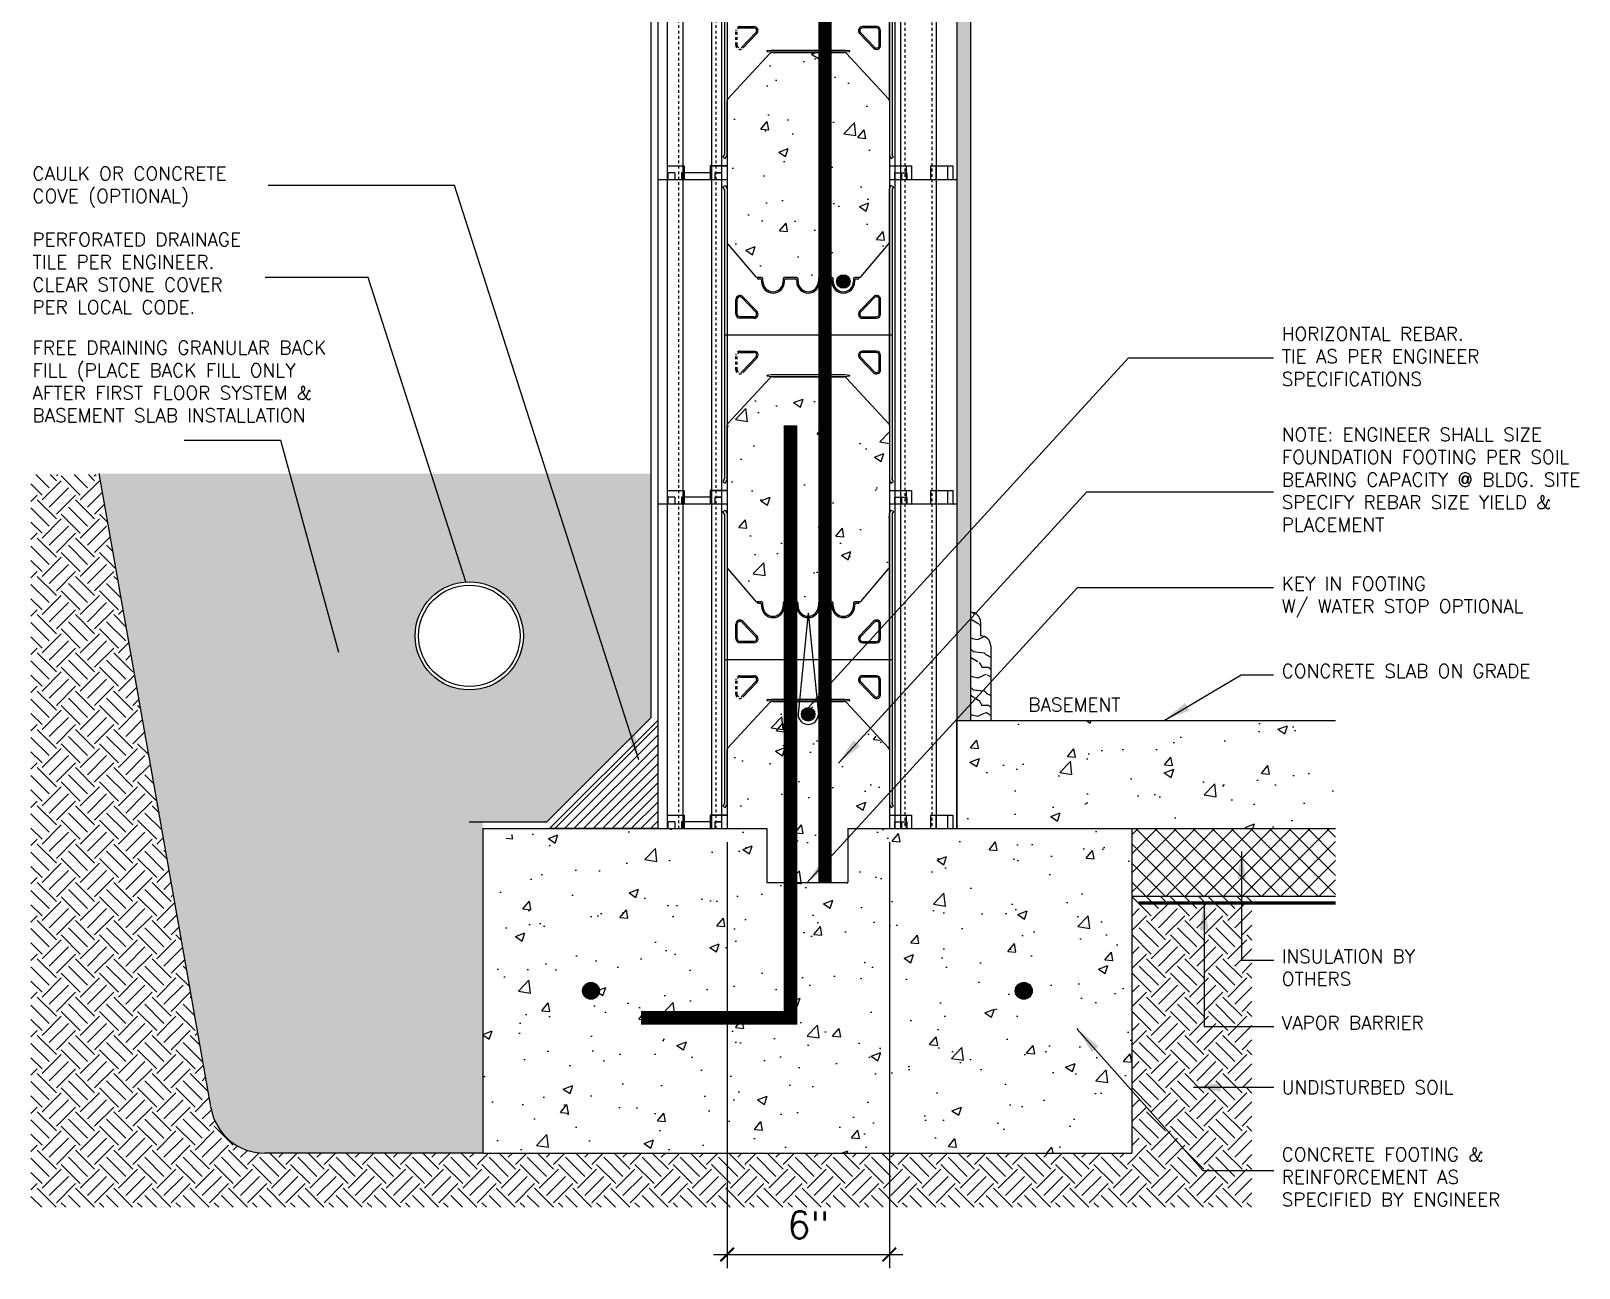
# Model space of a CAD drawing. Header units: inches. Extents: x 75.2 to 133.4, y -76 to 3.1.
# Drawn here: x 76.2 to 133.4, y -76 to -30.2 of the extents above; entities that cross this region are included whole.
import ezdxf

# ---------------------------------------------------------------- set-up
doc = ezdxf.new("R2010")
doc.units = ezdxf.units.IN
doc.header["$MEASUREMENT"] = 0
doc.linetypes.add('DASHED2', pattern=[0.375, 0.25, -0.125])
for name, color, linetype in [('LAYER 12', 12, 'Continuous'), ('LAYER 13', 13, 'Continuous'), ('LAYER 3', 3, 'Continuous'), ('LAYER 5', 5, 'Continuous'), ('LAYER 7', 7, 'Continuous'), ('LAYER 8', 8, 'Continuous'), ('LAYER 9', 9, 'Continuous')]:
    doc.layers.add(name, color=color, linetype=linetype)
doc.styles.add('NOTES', font='simplex.shx', dxfattribs={"height": 1})
doc.dimstyles.new('DIM-18$0', dxfattribs={"dimscale": 8, "dimtxt": 1, "dimasz": 0.125, "dimexe": 0.1875, "dimexo": 0.0625, "dimgap": 0.0625, "dimtad": 1, "dimdec": 4, "dimzin": 3, "dimdsep": 46, "dimlunit": 4, "dimtxsty": 'NOTES', "dimblk1": 'ARCHTICK', "dimblk2": 'ARCHTICK', "dimsah": 1, "dimcen": 0.0625, "dimclrd": 256, "dimclre": 256, "dimclrt": 7, "dimadec": 0, "dimazin": 0, "dimtfac": 1, "dimtdec": 4, "dimtofl": 0, "dimtmove": 0, "dimatfit": 3, "dimldrblk": 'ARCHTICK', "dimfxl": 1, "dimfrac": 2, "dimtolj": 1, "dimtzin": 0, "dimarcsym": 0})
doc.dimstyles.new('DIM-18$7', dxfattribs={"dimscale": 8, "dimtxt": 0.09375, "dimasz": 0.125, "dimexe": 0.1875, "dimexo": 0.0625, "dimgap": 0.0625, "dimtad": 0, "dimtih": 1, "dimtoh": 1, "dimdec": 4, "dimzin": 3, "dimdsep": 46, "dimlunit": 4, "dimtxsty": 'NOTES', "dimcen": 0.0625, "dimadec": 0, "dimazin": 0, "dimtfac": 1, "dimtdec": 4, "dimtofl": 0, "dimtmove": 0, "dimatfit": 3, "dimfxl": 1, "dimfrac": 2, "dimtolj": 1, "dimtzin": 0, "dimarcsym": 0})
pattern_1 = [(50, (96.9438, 0), (3.5863, -0.31376), [0.375, -4.125]), (355, (96.9438, 0), (-0.69376, 3.76096), [0.3, -3.3]), (100.4514, (97.2426, -0.026), (2.89255, 3.4472), [0.3187, -3.50571]), (46.184, (96.944, 1), (5.3362, -0.8276), [0.5625, -6.1875]), (96.6356, (97.3885, 0.931), (4.6733, 4.8706), [0.47805, -5.25856]), (351.184, (96.944, 1), (4.6733, 4.8706), [0.45, -4.95]), (21, (97.4438, 0.75), (2.98454, -2.0131), [0.375, -4.125]), (326, (97.4438, 0.75), (1.21658, 3.62575), [0.3, -3.3]), (71.4514, (97.6925, 0.5822), (4.20111, 1.61265), [0.3187, -3.50571]), (37.5, (96.9438, 0), (0.0608, 1.66447), [0, -3.26, 0, -3.35, 0, -3.3125]), (7.5, (96.9438, 0), (1.315348, 1.97206), [0, -1.91, 0, -3.185, 0, -1.2625]), (327.5, (95.8288, 0), (2.669112, -0.112774), [0, -1.25, 0, -3.9, 0, -5.175]), (317.5, (95.3288, 0), (2.91593, 0.500525), [0, -1.625, 0, -2.59, 0, -3.675])]

# ---------------------------------------------------------------- blocks, each defined once
blk = doc.blocks.new('A$C262E59E6')
at = {"layer": 'LAYER 12'}
for p, q in [((0.35, 12.5), (0.975, 12.5)), ((0.35, 12.5), (0.35, 0)), ((0.35, 12.5), (0.975, 12.5)), ((0.35, 12.5), (0.35, 12)), ((0.925, 12.5), (0.925, 0)), ((0.975, 12.5), (0.975, 12)), ((0.975, 12.5), (0.975, 12)), ((1.937, 12.5), (1.937, 12)), ((1.937, 12.5), (2.562, 12.5)), ((1.937, 12.5), (1.937, 12)), ((1.937, 12.5), (2.562, 12.5)), ((1.987, 12.5), (1.987, 0)), ((2.112, 12.25), (2.112, 12)), ((2.112, 12.25), (2.362, 12.25)), ((2.362, 12.25), (2.362, 0)), ((2.562, 12.5), (2.562, 12)), ((8.562, 12.5), (9.187, 12.5)), ((8.562, 12.5), (8.562, 12)), ((8.562, 12.5), (9.187, 12.5)), ((8.762, 12.25), (8.762, 0)), ((8.762, 12.25), (9.012, 12.25)), ((8.762, 12.25), (8.762, 12)), ((8.762, 12.25), (9.012, 12.25)), ((9.012, 12.25), (9.012, 12)), ((9.012, 12.25), (9.012, 12)), ((9.187, 12.5), (9.187, 12)), ((9.187, 12.5), (9.187, 12)), ((10.087, 12.5), (10.087, 12)), ((10.087, 12.5), (10.712, 12.5)), ((10.087, 12.5), (10.087, 12)), ((10.087, 12.5), (10.712, 12.5)), ((10.712, 12.5), (10.712, 12)), ((10.712, 12.5), (10.712, 12)), ((2.41, 11.727), (2.497, 11.777)), ((2.456, 11.648), (2.41, 11.727)), ((2.462, 11.625), (2.462, 0.927)), ((2.462, 11.586), (2.462, 11.623)), ((2.497, 11.777), (2.556, 11.675)), ((2.562, 11.65), (2.562, 9.67)), ((8.562, 9.67), (8.562, 11.65)), ((8.569, 11.675), (8.628, 11.777)), ((8.628, 11.777), (8.715, 11.727)), ((8.662, 11.625), (8.662, 0.927)), ((8.662, 11.623), (8.662, 11.586)), ((8.715, 11.727), (8.669, 11.648)), ((8.977, 12), (8.977, 0)), ((10.297, 12), (10.297, 0)), ((2.562, 9.67), (2.562, 2.909)), ((2.59, 9.601), (3.608, 8.411)), ((7.517, 8.411), (8.535, 9.601)), ((8.562, 2.909), (8.562, 9.67)), ((3.68, 8.38), (3.687, 8.38)), ((3.837, 8.38), (3.68, 8.38)), ((3.687, 8.38), (3.687, 8.33)), ((3.687, 8.33), (3.787, 8.33)), ((3.837, 8.28), (3.837, 8.225)), ((3.887, 8.225), (3.887, 8.33)), ((4.637, 8.33), (4.637, 8.225)), ((5.137, 8.38), (4.687, 8.38)), ((4.687, 8.225), (4.687, 8.28)), ((4.737, 8.33), (5.087, 8.33)), ((5.137, 8.28), (5.137, 8.225)), ((5.187, 8.225), (5.187, 8.33)), ((5.937, 8.33), (5.937, 8.225)), ((6.437, 8.38), (5.987, 8.38)), ((5.987, 8.225), (5.987, 8.28)), ((6.037, 8.33), (6.387, 8.33)), ((6.437, 8.28), (6.437, 8.225)), ((6.487, 8.225), (6.487, 8.33)), ((7.237, 8.33), (7.237, 8.225)), ((7.445, 8.38), (7.287, 8.38)), ((7.287, 8.225), (7.287, 8.28)), ((7.337, 8.33), (7.437, 8.33)), ((7.437, 8.33), (7.437, 8.38)), ((7.437, 8.38), (7.445, 8.38)), ((2.887, 7.02), (2.887, 7.561)), ((2.937, 7.02), (2.937, 7.561)), ((3.11, 7.63), (3.629, 7.089)), ((3.146, 7.665), (3.665, 7.124)), ((7.979, 7.665), (7.46, 7.124)), ((8.015, 7.63), (7.496, 7.089)), ((8.187, 7.02), (8.187, 7.561)), ((8.237, 7.02), (8.237, 7.561)), ((3.557, 6.92), (3.037, 6.92)), ((3.557, 6.87), (3.037, 6.87)), ((7.568, 6.92), (8.087, 6.92)), ((7.568, 6.87), (8.087, 6.87)), ((2.462, 6.25), (8.662, 6.25)), ((3.037, 5.65), (3.557, 5.65)), ((3.037, 5.6), (3.557, 5.6)), ((3.629, 5.431), (3.11, 4.89)), ((3.665, 5.396), (3.146, 4.855)), ((7.46, 5.396), (7.979, 4.855)), ((7.496, 5.431), (8.015, 4.89)), ((8.087, 5.65), (7.568, 5.65)), ((8.087, 5.6), (7.568, 5.6)), ((8.187, 4.959), (8.187, 5.5)), ((8.237, 4.959), (8.237, 5.5)), ((2.592, 2.979), (4.144, 4.656)), ((4.192, 4.77), (4.036, 4.755)), ((4.036, 4.735), (4.192, 4.72)), ((5.562, 4.77), (4.192, 4.77)), ((4.192, 4.72), (5.562, 4.72)), ((4.25, 4.7), (5.562, 4.7)), ((6.933, 4.77), (5.562, 4.77)), ((5.562, 4.72), (6.933, 4.72)), ((5.562, 4.7), (6.875, 4.7)), ((7.089, 4.755), (6.933, 4.77)), ((6.933, 4.72), (7.089, 4.735)), ((6.981, 4.656), (8.533, 2.979)), ((2.562, 0.9), (2.562, 2.909)), ((8.562, 2.909), (8.562, 0.9)), ((2.456, 0.902), (2.41, 0.823)), ((2.41, 0.823), (2.497, 0.773)), ((2.462, 0.964), (2.462, 0.927)), ((2.497, 0.773), (2.556, 0.875)), ((8.569, 0.875), (8.628, 0.773)), ((8.628, 0.773), (8.715, 0.823)), ((8.662, 0.927), (8.662, 0.964)), ((8.715, 0.823), (8.669, 0.902)), ((0.35, 0.5), (0.975, 0.5)), ((0.35, 0.5), (0.975, 0.5)), ((0.35, 0.5), (0.35, 0)), ((0.35, 0.5), (0.975, 0.5)), ((0.35, 0.5), (0.35, 0)), ((0.35, 0.5), (0.975, 0.5)), ((0.35, 0.5), (0.975, 0.5)), ((0.35, 0.5), (0.975, 0.5)), ((0.35, 0.5), (0.975, 0.5)), ((0.35, 0.5), (0.35, 0)), ((0.35, 0.5), (0.975, 0.5)), ((0.35, 0.5), (0.35, 0)), ((0.35, 0.5), (0.975, 0.5)), ((0.35, 0.5), (0.975, 0.5)), ((0.35, 0.5), (0.975, 0.5)), ((0.35, 0.5), (0.975, 0.5)), ((0.35, 0.5), (0.35, 0)), ((0.35, 0.5), (0.975, 0.5)), ((0.35, 0.5), (0.975, 0.5)), ((0.35, 0.5), (0.975, 0.5)), ((0.35, 0.5), (0.975, 0.5)), ((0.35, 0.5), (0.35, 0)), ((0.35, 0.5), (0.975, 0.5)), ((0.35, 0.5), (0.975, 0.5)), ((0.35, 0.5), (0.975, 0.5)), ((0.35, 0.5), (0.35, 0)), ((0.35, 0.5), (0.975, 0.5)), ((0.35, 0.5), (0.35, 0)), ((0.35, 0.5), (0.35, 0)), ((0.375, 0.25), (0.375, 0)), ((0.625, 0.25), (0.375, 0.25)), ((0.375, 0.25), (0.375, 0)), ((0.625, 0.25), (0.375, 0.25)), ((0.375, 0.25), (0.375, 0)), ((0.625, 0.25), (0.375, 0.25)), ((0.625, 0.25), (0.625, 0)), ((0.625, 0.25), (0.625, 0)), ((0.625, 0.25), (0.625, 0)), ((1.937, 0.25), (0.875, 0.25)), ((0.875, 0.25), (0.875, 0)), ((1.937, 0.25), (0.875, 0.25)), ((0.875, 0.25), (0.875, 0)), ((1.937, 0.25), (0.875, 0.25)), ((0.875, 0.25), (0.875, 0)), ((0.975, 0.5), (0.975, 0)), ((0.975, 0.5), (0.975, 0)), ((0.975, 0.5), (0.975, 0)), ((0.975, 0.5), (0.975, 0)), ((0.975, 0.5), (0.975, 0)), ((0.975, 0.5), (0.975, 0)), ((0.975, 0.5), (0.975, 0)), ((0.975, 0.5), (0.975, 0)), ((0.975, 0.5), (0.975, 0)), ((0.975, 0.5), (0.975, 0)), ((0.975, 0.5), (0.975, 0)), ((0.975, 0.5), (0.975, 0)), ((0.975, 0.5), (0.975, 0)), ((0.975, 0.5), (0.975, 0)), ((0.975, 0.5), (0.975, 0)), ((0.975, 0.5), (0.975, 0)), ((0.975, 0.5), (0.975, 0)), ((0.975, 0.5), (0.975, 0)), ((0.975, 0.5), (0.975, 0)), ((0.975, 0.5), (0.975, 0)), ((1.937, 0.5), (1.937, 0)), ((1.937, 0.5), (2.562, 0.5)), ((1.937, 0.5), (1.937, 0)), ((1.937, 0.5), (2.562, 0.5)), ((1.937, 0.5), (1.937, 0)), ((1.937, 0.5), (2.562, 0.5)), ((1.937, 0.5), (1.937, 0)), ((1.937, 0.5), (2.562, 0.5)), ((1.937, 0.5), (1.937, 0)), ((1.937, 0.5), (2.562, 0.5)), ((1.937, 0.5), (1.937, 0)), ((1.937, 0.5), (2.562, 0.5)), ((1.937, 0.5), (1.937, 0)), ((1.937, 0.5), (2.562, 0.5)), ((1.937, 0.5), (1.937, 0)), ((2.562, 0.5), (1.937, 0.5)), ((1.937, 0.5), (1.937, 0)), ((1.937, 0.5), (2.562, 0.5)), ((1.937, 0.5), (1.937, 0)), ((1.937, 0.5), (2.562, 0.5)), ((1.937, 0.5), (1.937, 0)), ((1.937, 0.5), (2.562, 0.5)), ((1.937, 0.5), (1.937, 0)), ((1.937, 0.5), (2.562, 0.5)), ((1.937, 0.5), (1.937, 0)), ((1.937, 0.5), (2.562, 0.5)), ((1.937, 0.5), (1.937, 0)), ((1.937, 0.5), (2.562, 0.5)), ((1.937, 0.5), (1.937, 0)), ((1.937, 0.5), (2.562, 0.5)), ((1.937, 0.5), (1.937, 0)), ((1.937, 0.5), (2.562, 0.5)), ((1.937, 0.5), (1.937, 0)), ((1.937, 0.5), (2.562, 0.5)), ((1.937, 0.5), (1.937, 0)), ((1.937, 0.5), (2.562, 0.5)), ((1.937, 0.5), (1.937, 0)), ((2.562, 0.5), (1.937, 0.5)), ((1.937, 0.5), (1.937, 0)), ((1.937, 0.5), (2.562, 0.5)), ((1.937, 0.5), (1.937, 0)), ((1.937, 0.5), (2.562, 0.5)), ((1.937, 0.5), (1.937, 0)), ((2.562, 0.5), (1.937, 0.5)), ((1.937, 0.5), (1.937, 0)), ((1.937, 0.5), (2.562, 0.5)), ((2.112, 0.25), (2.112, 0)), ((2.112, 0.25), (2.362, 0.25)), ((2.112, 0.25), (2.112, 0)), ((2.112, 0.25), (2.362, 0.25)), ((2.112, 0.25), (2.112, 0)), ((2.112, 0.25), (2.362, 0.25)), ((2.112, 0.25), (2.112, 0)), ((2.362, 0.25), (2.112, 0.25)), ((2.112, 0.25), (2.112, 0)), ((2.112, 0.25), (2.362, 0.25)), ((2.112, 0.25), (2.112, 0)), ((2.112, 0.25), (2.362, 0.25)), ((2.112, 0.25), (2.112, 0)), ((2.112, 0.25), (2.362, 0.25)), ((2.112, 0.25), (2.112, 0)), ((2.112, 0.25), (2.362, 0.25)), ((2.112, 0.25), (2.112, 0)), ((2.112, 0.25), (2.362, 0.25)), ((2.112, 0.25), (2.112, 0)), ((2.362, 0.25), (2.112, 0.25)), ((2.112, 0.25), (2.112, 0)), ((2.112, 0.25), (2.362, 0.25)), ((2.112, 0.25), (2.112, 0)), ((2.362, 0.25), (2.112, 0.25)), ((2.362, 0.25), (2.362, 0)), ((2.362, 0.25), (2.362, 0)), ((2.362, 0.25), (2.362, 0)), ((2.562, 0.5), (2.562, 0)), ((2.562, 0.5), (2.562, 0)), ((2.562, 0.5), (2.562, 0)), ((2.562, 0.5), (2.562, 0)), ((2.562, 0.5), (2.562, 0)), ((2.562, 0.5), (2.562, 0)), ((2.562, 0.5), (2.562, 0)), ((2.562, 0.5), (2.562, 0)), ((2.562, 0.5), (2.562, 0)), ((2.562, 0.5), (2.562, 0)), ((2.562, 0.5), (2.562, 0)), ((8.562, 0.5), (9.183, 0.5)), ((8.562, 0.5), (9.183, 0.5)), ((8.562, 0.5), (9.183, 0.5)), ((8.758, 0.25), (8.758, 0)), ((8.758, 0.25), (9.008, 0.25)), ((8.758, 0.25), (9.008, 0.25)), ((8.758, 0.25), (8.758, 0)), ((8.758, 0.25), (9.008, 0.25)), ((8.762, 0.5), (8.762, 0)), ((8.762, 0.5), (9.387, 0.5)), ((8.962, 0.25), (9.212, 0.25)), ((9.008, 0.25), (9.008, 0)), ((9.008, 0.25), (9.008, 0)), ((9.008, 0.25), (9.008, 0)), ((9.183, 0.5), (9.183, 0)), ((9.183, 0.5), (9.183, 0)), ((9.183, 0.5), (9.183, 0)), ((9.212, 0.25), (9.212, 0)), ((9.387, 0.5), (9.387, 0)), ((10.083, 0.5), (10.083, 0)), ((10.083, 0.5), (10.708, 0.5)), ((10.083, 0.5), (10.083, 0)), ((10.083, 0.5), (10.708, 0.5)), ((10.083, 0.5), (10.083, 0)), ((10.083, 0.5), (10.708, 0.5)), ((10.287, 0.5), (10.287, 0)), ((10.287, 0.5), (10.912, 0.5)), ((10.708, 0.5), (10.708, 0)), ((10.708, 0.5), (10.708, 0)), ((10.708, 0.5), (10.708, 0)), ((10.912, 0.5), (10.912, 0))]:
    blk.add_line(p, q, dxfattribs=at)
at = {"layer": 'LAYER 12', "linetype": 'DASHED2', "ltscale": 0.15}
for p, q in [((0.765, 12.5), (0.765, 0)), ((2.147, 12.5), (2.147, 0)), ((9.137, 12), (9.137, 0)), ((10.137, 12), (10.137, 0)), ((2.887, 4.959), (2.887, 5.5)), ((2.937, 4.959), (2.937, 5.5))]:
    blk.add_line(p, q, dxfattribs=at)
at = {"layer": 'LAYER 12'}
for centre, radius, start, end in [((2.412, 11.623), 0.05, 0, 30), ((2.512, 11.65), 0.05, 0, 30), ((8.612, 11.65), 0.05, 150, 180), ((8.712, 11.623), 0.05, 150, 180), ((2.662, 9.67), 0.1, 180, 223.8309), ((8.462, 9.67), 0.1, 316.1691, 360), ((3.68, 8.48), 0.1, 223.8309, 270), ((3.787, 8.28), 0.05, 360, 90), ((3.837, 8.33), 0.05, 0, 90), ((4.262, 8.225), 0.425, 180, 360), ((4.262, 8.225), 0.375, 180, 0), ((4.687, 8.33), 0.05, 90, 180), ((4.737, 8.28), 0.05, 90, 180), ((5.087, 8.28), 0.05, 360, 90), ((5.137, 8.33), 0.05, 0, 90), ((5.562, 8.225), 0.425, 180, 270), ((5.562, 8.225), 0.375, 180, 270), ((5.562, 8.225), 0.425, 270, 0), ((5.562, 8.225), 0.375, 270, 0), ((5.987, 8.33), 0.05, 90, 180), ((6.037, 8.28), 0.05, 90, 180), ((6.387, 8.28), 0.05, 0, 90), ((6.437, 8.33), 0.05, 0, 90), ((6.862, 8.225), 0.425, 180, 0), ((6.862, 8.225), 0.375, 180, 0), ((7.287, 8.33), 0.05, 90, 180), ((7.337, 8.28), 0.05, 90, 180), ((7.445, 8.48), 0.1, 270, 316.1691), ((3.037, 7.561), 0.15, 43.8309, 180), ((3.037, 7.561), 0.1, 43.8309, 180), ((8.087, 7.561), 0.15, 0, 136.1691), ((8.087, 7.561), 0.1, 0, 136.1691), ((3.037, 7.02), 0.15, 180, 270), ((3.037, 7.02), 0.1, 180, 270), ((3.557, 7.02), 0.15, 270, 43.8309), ((3.557, 7.02), 0.1, 270, 43.8309), ((7.568, 7.02), 0.15, 136.1691, 270), ((7.568, 7.02), 0.1, 136.1691, 270), ((8.087, 7.02), 0.15, 270, 0), ((8.087, 7.02), 0.1, 270, 360), ((3.557, 5.5), 0.15, 316.1691, 90), ((3.557, 5.5), 0.1, 316.1691, 90), ((7.568, 5.5), 0.15, 90, 223.8309), ((7.568, 5.5), 0.1, 90, 223.8309), ((8.087, 5.5), 0.15, 360, 90), ((8.087, 5.5), 0.1, 0, 90), ((4.037, 4.745), 0.01, 97.4099, 262.5901), ((4.25, 4.55), 0.15, 90, 135), ((6.875, 4.55), 0.15, 45, 90), ((7.088, 4.745), 0.01, 277.4099, 82.5901), ((8.087, 4.959), 0.15, 223.8309, 360), ((8.087, 4.959), 0.1, 223.8309, 0), ((2.662, 2.909), 0.1, 135, 180), ((8.462, 2.909), 0.1, 360, 45), ((2.412, 0.927), 0.05, 330, 360), ((2.512, 0.9), 0.05, 330, 360), ((8.612, 0.9), 0.05, 180, 210), ((8.712, 0.927), 0.05, 180, 210)]:
    blk.add_arc(centre, radius, start, end, dxfattribs=at)
at = {"layer": 'LAYER 12', "linetype": 'DASHED2', "ltscale": 0.15}
for centre, radius, start, end in [((3.037, 5.5), 0.15, 90, 180), ((3.037, 5.5), 0.1, 90, 180), ((3.037, 4.959), 0.15, 180, 316.1691), ((3.037, 4.959), 0.1, 180, 316.1691)]:
    blk.add_arc(centre, radius, start, end, dxfattribs=at)
at = {"layer": 'LAYER 3'}
for p, q in [((0, 12), (0, 0)), ((0, 12), (2.562, 12)), ((2.562, 12), (2.562, 0)), ((8.562, 12), (8.562, 0)), ((8.562, 12), (11.062, 12)), ((11.062, 12), (11.062, 0)), ((0, 0), (2.562, 0)), ((8.562, 0), (11.062, 0))]:
    blk.add_line(p, q, dxfattribs=at)
blk = doc.blocks.new('_ArchTick')
at = {"color": 0, "linetype": 'ByBlock', "const_width": 0.15}
blk.add_lwpolyline([(-0.5, -0.5), (0.5, 0.5)], dxfattribs=at)
blk = doc.blocks.new('*D9')
at = {"layer": 'DEFPOINTS', "color": 0}
for p in [(101.944, -59.705), (107.944, -59.705), (107.944, -75.455)]:
    blk.add_point(p, dxfattribs=at)
at = {"layer": 'LAYER 8', "lineweight": -2}
for p, q in [((101.944, -60.205), (101.944, -75.955)), ((107.944, -60.205), (107.944, -75.955)), ((101.444, -75.455), (108.444, -75.455))]:
    blk.add_line(p, q, dxfattribs=at)
at = {"layer": 'LAYER 8', "lineweight": -2, "xscale": 0.5, "yscale": 0.5, "zscale": 0.5, "rotation": 180}
blk.add_blockref('_ArchTick', (101.944, -75.455), dxfattribs=at)
at = {"layer": 'LAYER 8', "lineweight": -2, "xscale": 0.5, "yscale": 0.5, "zscale": 0.5}
blk.add_blockref('_ArchTick', (107.944, -75.455), dxfattribs=at)
at = {"layer": 'LAYER 8', "color": 7, "insert": (104.944, -74.36), "char_height": 1, "attachment_point": 5, "style": 'NOTES'}
blk.add_mtext('\\A1;6"', dxfattribs=at)

msp = doc.modelspace()

# ---------------------------------------------------------------- hatches: boundary and pattern name
at = {"layer": 'LAYER 12'}
h = msp.add_hatch(dxfattribs=at)
h.set_pattern_fill('AR-SAND', color=256, scale=0.125, style=0)
h.set_pattern_definition([(37.5, (96.94379, 0), (-0.0078742, 0.240853), [0, -0.19, 0, -0.2125, 0, -0.203125]), (7.5, (96.9438, 0), (0.221222, 0.3527683), [0, -0.1025, 0, -0.17125, 0, -0.065625]), (327.5, (96.79004, 0), (0.3892677, 0.0007074), [0, -0.0625, 0, -0.225, 0, -0.29375]), (317.5, (96.79004, 0), (0.3757658, 0.1097094), [0, -0.03125, 0, -0.1475, 0, -0.16875])])
h.paths.add_polyline_path([(110.94379, 0.07626), (110.44379, 0.07626), (110.44379, -11.70515), (110.44379, -23.70515), (110.44379, -35.70515), (110.44379, -47.70515), (110.44379, -55.70516), (110.94379, -55.70516)])
h = msp.add_hatch(dxfattribs=at)
h.set_pattern_fill('EARTH', color=256, scale=4, angle=45, style=0)
h.set_pattern_definition([(45, (96.9438, 0), (1e-16, 1.414214), [1, -1]), (45, (96.6786, 0.2652), (1e-16, 1.414214), [1, -1]), (45, (96.4135, 0.5303), (1e-16, 1.414214), [1, -1]), (135, (96.4135, 0.7071), (-1.414214, 2e-16), [1, -1]), (135, (96.6786, 0.9723), (-1.414214, 2e-16), [1, -1]), (135, (96.9438, 1.2374), (-1.414214, 2e-16), [1, -1])])
h.paths.add_polyline_path([(121.35145, -62.20516), (116.91254, -62.20516), (116.91254, -71.70517), (92.91254, -71.70517), (84.83633, -71.70517, -0.36397023), (82.86672, -70.05247), (78.73365, -46.61266), (76.20568, -46.61266), (76.20568, -73.70517), (121.35145, -73.70517)])
h = msp.add_hatch(dxfattribs=at)
h.set_pattern_fill('WOOD2,_O', color=256, angle=45)
h.set_pattern_definition([(18.4349, (96.5478, 0.396), (-1.414214, 1.5e-06), [0.134164, -2.101904]), (329.5742, (96.675089, 0.438406), (-24.041627096, 14.142142212), [0.516624, -51.145742]), (297.4744, (96.41346, 0.883883), (7.778166563, -14.84924607), [0.199249, -19.72561]), (0, (96.5054, 0.7071), (0.707107, 0.707107), [0.254558, -1.159655]), (315, (96.7599, 0.7071), (1.414214, -3e-16), [0.19, -0.81]), (354.0939, (96.89429, 0.572756), (14.142136997, -1.414203577), [0.412311, -20.203218]), (315, (97.3044, 0.5303), (1.414214, -3e-16), [0.12, -0.88]), (332.5256, (96.68216, 1.152584), (-14.84924607, 7.778166563), [0.199249, -19.72561]), (348.6901, (96.85894, 1.06066), (-2.121321, 0.7071055), [0.216333, -3.389218]), (24.7751, (97.07107, 1.018234), (10.606605678, 4.94973964), [0.202485, -20.045972])])
h.paths.add_polyline_path([(110.94379, -55.70516), (111.69379, -55.70516), (111.69379, -52.95516, 0.41421356), (111.31879, -52.58016), (111.31879, -52.08016, 0.41421356), (110.94379, -51.70516)])
h = msp.add_hatch(dxfattribs=at)
h.set_pattern_fill('ANSI31', color=256, scale=2, style=0)
h.set_pattern_definition([(45, (96.9438, 0), (-0.1767767, 0.1767767), [])])
h.paths.add_polyline_path([(99.38129, -55.70517), (95.38129, -59.70517), (99.38129, -59.70516)])
h = msp.add_hatch(dxfattribs=at)
h.set_pattern_fill('ANSI37,_O', color=256, scale=4)
h.set_pattern_definition([(45, (96.9438, 0), (-0.3535534, 0.3535534), []), (135, (96.9438, 0), (-0.3535534, -0.3535534), [])])
h.paths.add_polyline_path([(124.44379, -62.20516), (124.44379, -59.70516), (116.91254, -59.70516), (116.91254, -62.20516)])
at = {"layer": 'LAYER 13'}
h = msp.add_hatch(dxfattribs=at)
h.set_pattern_fill('AR-CONC,_O', color=256, scale=0.5)
h.set_pattern_definition([(50, (96.9438, 0), (3.5863, -0.31376), [0.375, -4.125]), (355, (96.9438, 0), (-0.69376, 3.76096), [0.3, -3.3]), (100.451, (97.2426, -0.026), (2.89255, 3.4472), [0.3187, -3.5057]), (46.184, (96.944, 1), (5.3362, -0.8276), [0.5625, -6.1875]), (96.636, (97.3885, 0.931), (4.6733, 4.8706), [0.47805, -5.25856]), (351.184, (96.944, 1), (4.6733, 4.8706), [0.45, -4.95]), (21, (97.4438, 0.75), (2.98454, -2.0131), [0.375, -4.125]), (326, (97.4438, 0.75), (1.21658, 3.62575), [0.3, -3.3]), (71.451, (97.6925, 0.5822), (4.2011, 1.61265), [0.3187, -3.5057]), (37.5, (96.9438, 0), (0.0608, 1.66447), [0, -3.26, 0, -3.35, 0, -3.3125]), (7.5, (96.9438, 0), (1.31535, 1.97206), [0, -1.91, 0, -3.185, 0, -1.2625]), (327.5, (95.8288, 0), (2.669112, -0.112774), [0, -1.25, 0, -3.9, 0, -5.175]), (317.5, (95.3288, 0), (2.91593, 0.50052), [0, -1.625, 0, -2.59, 0, -3.675])])
h.paths.add_polyline_path([(107.94379, -32.79657, 0.17887258), (107.91976, -32.73154), (106.36272, -31.04908, 0.19891237), (106.25666, -31.00515), (105.56637, -31.00515), (105.56637, -39.32515), (105.81879, -39.32515, -0.41421356), (105.86879, -39.37515), (105.86879, -39.48015, 1), (106.61879, -39.48015), (106.61879, -39.37515, -0.41421356), (106.66879, -39.32515), (106.82617, -39.32515, 0.20422097), (106.89831, -39.2944), (107.92341, -38.09541, 0.16388439), (107.94379, -38.03491), (107.94379, -35.70515)])
h.paths.add_polyline_path([(105.56637, -31.00515), (104.94379, -31.00515), (103.63092, -31.00515, 0.19891237), (103.52486, -31.04908), (101.96782, -32.73154, 0.17887258), (101.94379, -32.79657), (101.94379, -35.70515), (101.94379, -35.70516), (101.94379, -38.03609, 0.16087625), (101.96416, -38.09541), (102.98927, -39.2944, 0.22352826), (103.06879, -39.32487), (103.06879, -39.32515), (103.21879, -39.32515, -0.41421356), (103.26879, -39.37515), (103.26879, -39.48015, 1), (104.01879, -39.48015), (104.01879, -39.37515, -0.41421356), (104.06879, -39.32515), (104.51879, -39.32515, -0.41421356), (104.56879, -39.37515), (104.56879, -39.48015, 0.41421356), (104.94379, -39.85515, 0.41421356), (105.31879, -39.48015), (105.31879, -39.37515, -0.41421356), (105.36879, -39.32515), (105.56637, -39.32515)])
h.paths.add_polyline_path([(105.19379, -39.48015, -1), (104.69379, -39.48015, -1)], flags=16)
h = msp.add_hatch(dxfattribs=at)
h.set_pattern_fill('AR-CONC,_O', color=256, scale=0.5)
h.set_pattern_definition(pattern_1)
h.paths.add_polyline_path([(107.94379, -44.7575), (106.44633, -43.13942), (106.37158, -43.05865), (106.25666, -43.00515), (103.75209, -43.00515), (103.52486, -43.04908), (101.94379, -44.7575), (101.94379, -50.0361), (103.06879, -51.32516), (106.82617, -51.32516), (107.94379, -50.03493)])
h = msp.add_hatch(dxfattribs=at)
h.set_pattern_fill('AR-CONC,_O', color=256, scale=0.5)
h.set_pattern_definition(pattern_1)
h.paths.add_polyline_path([(107.94379, -56.79658), (106.25666, -55.00516), (105.44137, -55.00516), (105.44137, -61.70517), (106.41254, -61.70517), (106.41254, -59.70517), (107.94379, -59.63972)])
h.paths.add_polyline_path([(105.44137, -55.00516), (104.41254, -55.00516), (104.41254, -61.70517), (105.44137, -61.70517)])
h.paths.add_polyline_path([(104.41254, -55.00516), (103.63092, -55.00516), (101.9514, -56.75831), (101.94379, -59.70517), (103.41254, -59.70517), (103.41254, -61.70517), (104.41254, -61.70517)])
h = msp.add_hatch(dxfattribs=at)
h.set_pattern_fill('AR-CONC,_O', color=256, scale=0.5)
h.set_pattern_definition(pattern_1)
h.paths.add_polyline_path([(124.44379, -55.70516), (110.44379, -55.70516), (110.44379, -59.70516), (124.44379, -59.70516)])
h = msp.add_hatch(dxfattribs=at)
h.set_pattern_fill('AR-CONC,_O', color=256, scale=0.5)
h.set_pattern_definition(pattern_1)
h.paths.add_polyline_path([(106.41254, -61.70517), (103.41254, -61.70517), (103.41254, -59.70517), (94.91254, -59.70517, 0.41421356), (92.91254, -61.70517), (92.91254, -71.70517), (116.91254, -71.70517), (116.91254, -59.70517), (106.41254, -59.70517)])
h.paths.add_polyline_path([(113.22504, -65.70517, -1), (112.60004, -65.70517, -1)], flags=16)
h.paths.add_polyline_path([(97.22504, -65.70517, -1), (96.60004, -65.70517, -1)], flags=16)
at = {"layer": 'LAYER 8'}
for points in [[(106.49379, -39.48015, 1), (105.99379, -39.48015, 1)], [(105.19379, -55.48015, 1), (104.69379, -55.48015, 1)]]:
    msp.add_hatch(color=256, dxfattribs=at).paths.add_polyline_path(points)
h = msp.add_hatch(color=256, dxfattribs=at)
h.dxf.hatch_style = 1
h.paths.add_polyline_path([(96.60004, -65.70517, 1), (97.22504, -65.70517, 1)])
h = msp.add_hatch(color=256, dxfattribs=at)
h.dxf.hatch_style = 1
h.paths.add_polyline_path([(112.60004, -65.70517, 1), (113.22504, -65.70517, 1)])
at = {"layer": 'LAYER 9'}
h = msp.add_hatch(dxfattribs=at)
h.set_pattern_fill('GRAVEL,_O', color=256, scale=2)
h.set_pattern_definition([(228.0128, (98.38379, 2), (-15.99999646, -18.00000268), [0.269072, -26.638176]), (184.9697, (98.20379, 1.8), (24.0000021, 1.99998261), [0.461736, -45.71185]), (132.5104, (97.74379, 1.76), (19.99998144, -22.00001735), [0.325576, -32.232064]), (267.2737, (96.96379, 1.26), (1.99999204, 40.00000059), [0.420476, -41.627116]), (292.8337, (96.94379, 0.84), (-10.00001981, 23.99999282), [0.41231, -40.818746]), (357.2737, (97.10379, 0.46), (-40.00000059, 1.99999204), [0.420476, -41.627116]), (37.6942, (97.52379, 0.44), (-26.00001469, -19.99998081), [0.556058, -55.049698]), (72.2553, (97.96379, 0.78), (14.000021525, 43.99999246), [0.524976, -51.972642]), (121.4296, (98.12379, 1.28), (-16.00001647, 25.99999007), [0.4219, -41.768146]), (175.2364, (97.90379, 1.64), (22.0000019, -1.99998307), [0.481664, -23.601526]), (222.3974, (97.42379, 1.68), (-24.0000147, -21.999984164), [0.622896, -61.66675]), (138.8141, (98.94379, 1.24), (-14.0000059, 11.99999463), [0.2126, -21.04769]), (171.4692, (98.78379, 1.38), (25.99999657, -4.00001582), [0.404474, -40.043022]), (225, (98.3838, 1.44), (-2e-16, -2), [0.28284, -2.545584]), (203.1986, (98.2438, 1.68), (9.9999995, 4.00000265), [0.152316, -15.07923]), (291.8014, (98.1038, 1.62), (-1.9999998, 6.0000005), [0.215406, -10.554924]), (30.9638, (98.1838, 1.42), (5.999996, 4.000005), [0.34986, -11.312046]), (161.5651, (98.4838, 1.6), (4.000001, -1.999997), [0.25298, -6.071574]), (16.3895, (96.94379, 1.62), (20.0000044, 5.99998542), [0.3544, -35.08569]), (70.3462, (97.28379, 1.72), (-7.9999905, -22.00000427), [0.297322, -29.434816]), (293.1986, (98.4838, 2), (-4.00000265, 9.9999995), [0.30463, -14.926916]), (343.6105, (98.60379, 1.72), (-20.0000044, 5.99998542), [0.3544, -35.08569]), (339.444, (96.9438, 0.38), (-10.0000037, 3.999992), [0.34176, -16.74625]), (294.7751, (97.26379, 0.26), (-9.99998438, 22.00000684), [0.286356, -28.349286]), (66.8014, (98.5038, 0), (4.00000265, 9.9999995), [0.30463, -14.926916]), (17.354, (98.62379, 0.28), (-26.00000404, -7.999989), [0.335262, -33.190848]), (69.444, (97.5238, 0), (-3.999992, -10.0000037), [0.17088, -16.91713]), (101.3099, (98.3838, 0), (-1.9999953, 8.0000015), [0.10198, -10.09606]), (165.9638, (98.3638, 0.1), (6.000001, -1.999996), [0.41231, -7.8339]), (186.009, (97.96379, 0.2), (19.9999995, 1.99999863), [0.3821, -37.827846]), (303.6901, (98.1838, 1.24), (-2.0000027, 3.999999), [0.288444, -6.92266]), (353.1572, (98.34379, 1), (33.99999873, -4.000016), [0.503588, -49.855126]), (60.9454, (98.84379, 0.94), (-8.00000005, -14.00000077), [0.20591, -20.38535]), (90, (98.9438, 1.12), (-2, 2), [0.12, -1.88]), (120.2564, (97.92379, 0.26), (7.99998977, -14.0000049), [0.277848, -27.50704]), (48.0128, (97.78379, 0.5), (15.99999646, 18.00000268), [0.538144, -26.369104]), (0, (98.1438, 0.9), (2, 2), [0.52, -1.48]), (325.3048, (98.66379, 0.9), (-19.99998852, 14.00001722), [0.316228, -31.306548]), (254.0546, (98.9238, 0.72), (-1.9999998, -8.0000003), [0.291204, -14.269016]), (207.646, (98.84379, 0.44), (-37.99999161, -20.00001543), [0.47413, -46.938948]), (175.4261, (98.42379, 0.22), (-26.00000112, 1.9999896), [0.501598, -49.658148])])
h.paths.add_polyline_path([(99.13129, -55.60162), (99.13129, -46.5832), (78.72845, -46.5832), (82.86672, -70.05247, 0.36397023), (84.83633, -71.70517), (92.91254, -71.70517), (92.91254, -59.70517), (92.91254, -59.45517), (95.27774, -59.45517)])
h.paths.add_polyline_path([(90.41308, -52.58021, -1), (94.41308, -52.58021, -1)], flags=16)
h.paths.add_polyline_path([(90.53808, -52.58021, -1), (94.28808, -52.58021, -1)], flags=0)

# ---------------------------------------------------------------- linework, layer by layer
msp.add_line((92.91254, -71.70517), (92.66254, -71.70517))
at = {"layer": 'LAYER 12'}
for p, q in [((82.86672, -70.05247), (78.72845, -46.5832)), ((92.91254, -71.70517), (84.83633, -71.70517))]:
    msp.add_line(p, q, dxfattribs=at)
at = {"layer": 'LAYER 12', "const_width": 0.125, "flags": 128}
msp.add_lwpolyline([(117.16254, -62.45516), (124.44379, -62.45516)], dxfattribs=at)
at = {"layer": 'LAYER 12'}
msp.add_arc((84.83633, -69.70517), 2, 190, 270, dxfattribs=at)
at = {"layer": 'LAYER 3'}
for p, q in [((104.94379, -51.73016), (104.56879, -55.48015)), ((104.94379, -51.73016), (105.31879, -55.48015)), ((110.44379, -55.70516), (124.44379, -55.70516)), ((110.44379, -59.70517), (110.44379, -55.70516)), ((92.91254, -59.70517), (92.91254, -71.70517)), ((92.91254, -59.70517), (103.41254, -59.70517)), ((103.41254, -59.70517), (103.41254, -61.70517)), ((106.41254, -59.70516), (124.44379, -59.70516)), ((106.41254, -59.70517), (106.41254, -61.70517)), ((116.91254, -59.70517), (116.91254, -71.70517)), ((103.41254, -61.70517), (106.41254, -61.70517)), ((116.91254, -62.20516), (124.44379, -62.20516)), ((92.91254, -71.70517), (116.91254, -71.70517))]:
    msp.add_line(p, q, dxfattribs=at)
msp.add_arc((104.94379, -55.48015), 0.375, 180, 0, dxfattribs=at)
at = {"layer": 'LAYER 5', "const_width": 0.5, "flags": 128}
for points in [[(105.56637, -2.52089), (105.56637, -61.70517)], [(98.75629, -66.70517), (104.28754, -66.70517), (104.28754, -44.79657)]]:
    msp.add_lwpolyline(points, dxfattribs=at)
at = {"layer": 'LAYER 5', "flags": 128}
msp.add_lwpolyline([(95.38129, -59.70517), (99.38129, -55.70517), (99.38129, -59.70516)], close=True, dxfattribs=at)
at = {"layer": 'LAYER 7'}
for radius in [2, 1.875]:
    msp.add_circle((92.41308, -52.58021), radius, dxfattribs=at)
at = {"layer": 'LAYER 8'}
for p, q in [((99.13129, -55.60162), (99.13129, 0.07626)), ((110.94379, 0.07626), (110.94379, -55.70516)), ((111.31879, -52.08016), (111.31879, -52.58016)), ((111.69379, -52.95516), (111.69379, -55.70516)), ((99.13129, -55.60162), (95.27774, -59.45517)), ((92.41254, -59.45517), (95.27774, -59.45517))]:
    msp.add_line(p, q, dxfattribs=at)
for centre, radius in [((106.24379, -39.48015), 0.25), ((104.94379, -55.48015), 0.25), ((96.91254, -65.70517), 0.3125), ((112.91254, -65.70517), 0.3125)]:
    msp.add_circle(centre, radius, dxfattribs=at)
for centre in [(110.94379, -52.08016), (111.31879, -52.95516)]:
    msp.add_arc(centre, 0.375, 360, 90, dxfattribs=at)

# ---------------------------------------------------------------- block references
at = {"layer": 'LAYER 3'}
for p in [(99.38129, -35.70516), (99.38129, -47.70516), (99.38129, -59.70517)]:
    msp.add_blockref('A$C262E59E6', p, dxfattribs=at)

# ---------------------------------------------------------------- texts
at = {"layer": 'LAYER 7', "char_height": 0.5, "attachment_point": 1, "style": 'NOTES'}
for s, insert in [('\\A1;CAULK OR CONCRETE \\PCOVE (OPTIONAL)', (76.26042, -35.23591)), ('\\A1;PERFORATED DRAINAGE\\PTILE PER ENGINEER.\\PCLEAR STONE COVER\\PPER LOCAL CODE.', (76.26042, -37.67537)), ('\\A1;HORIZONTAL REBAR.\\PTIE AS PER ENGINEER\\PSPECIFICATIONS', (122.45142, -41.16339)), ('\\A1;NOTE: ENGINEER SHALL SIZE\\PFOUNDATION FOOTING PER SOIL\\PBEARING CAPACITY @ BLDG. SITE\\PSPECIFY REBAR SIZE YIELD &\\PPLACEMENT', (122.45142, -44.88576)), ('\\A1;KEY IN FOOTING \\PW/ WATER STOP OPTIONAL', (122.45142, -50.39826)), ('\\A1;CONCRETE SLAB ON GRADE', (122.45142, -53.63332)), ('\\A1;BASEMENT', (113.08163, -54.875)), ('\\A1;INSULATION BY\\POTHERS', (122.45142, -64.17879)), ('\\A1;VAPOR BARRIER', (122.45142, -66.63732)), ('\\A1;UNDISTURBED SOIL', (122.45142, -69.02222)), ('\\A1;CONCRETE FOOTING &\\PREINFORCEMENT AS \\PSPECIFIED BY ENGINEER', (122.45142, -71.50466))]:
    msp.add_mtext_dynamic_manual_height_columns(s, width=21.4636092, gutter_width=5, heights=[0], dxfattribs=dict(at, insert=insert))
at = {"layer": 'LAYER 7', "insert": (76.26042, -41.6772), "char_height": 0.5, "width": 12.3677103, "attachment_point": 1, "style": 'NOTES'}
msp.add_mtext('\\A1;FREE DRAINING GRANULAR BACK FILL (PLACE BACK FILL ONLY AFTER FIRST FLOOR SYSTEM & BASEMENT SLAB INSTALLATION', dxfattribs=at)

# ---------------------------------------------------------------- dimensions: what is measured, and where the dimension line sits
at = {"layer": 'LAYER 8'}
dim = msp.add_linear_dim(base=(107.94379, -75.4552), p1=(101.94379, -59.70517), p2=(107.94379, -59.70517), dimstyle='DIM-18$0', override={"dimasz": 0.0625, "dimexe": 0.0625, "dimdle": 0.0625}, dxfattribs=at)
dim.commit()
dim.dimension.update_dxf_attribs({"geometry": '*D9', "text_midpoint": (104.94379, -74.35996)})

# ---------------------------------------------------------------- leaders
for points in [[(98.67974, -57.1671), (91.87116, -35.93285), (84.98066, -35.93285)], [(92.28526, -50.5843), (88.67625, -39.32873), (84.86148, -39.32873)], [(104.95572, -55.23043), (116.79122, -42.29732), (122.14955, -42.29732)], [(87.58865, -53.19285), (85.43946, -45.35184), (81.86973, -45.35184)], [(106.0646, -57.28618), (115.24016, -47.25969), (122.14955, -47.25969)], [(104.9094, -61.70517), (114.89837, -50.78983), (122.14955, -50.78983)], [(118.10505, -55.70516), (120.95513, -54.02489), (122.14955, -54.02489)], [(120.96802, -60.55348), (120.96802, -64.57036), (122.16244, -64.57036)], [(119.58187, -62.45516), (119.58187, -67.02889), (122.16244, -67.02889)], [(114.89199, -67.11868), (119.52904, -72.3473), (122.16244, -72.3473)], [(119.18871, -69.27023), (121.56523, -69.27023), (122.16244, -69.27023)]]:
    msp.add_leader(points, dimstyle='DIM-18$7', dxfattribs=at)

doc.saveas('drawing.dxf')
